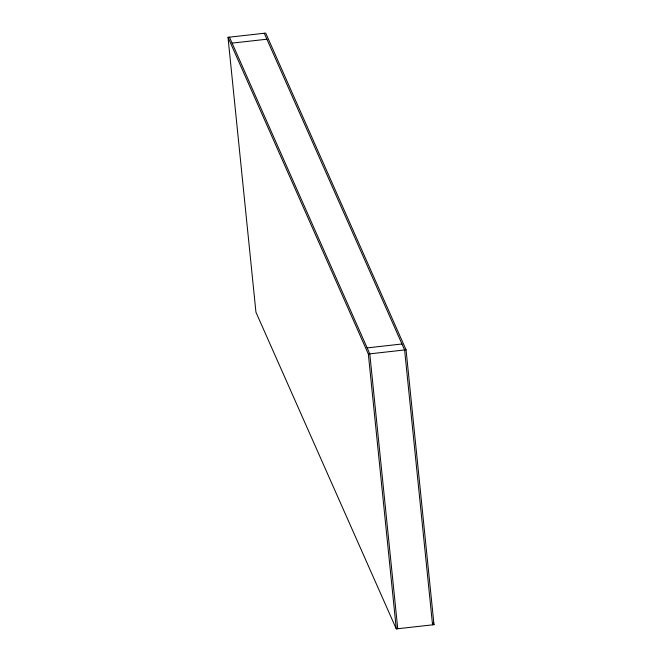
<?xml version="1.0" encoding="UTF-8"?>
<svg xmlns="http://www.w3.org/2000/svg" width="662" height="662" viewBox="0 0 662 662"><rect width="100%" height="100%" fill="white"/><g stroke="black" fill="none" stroke-linecap="round" stroke-linejoin="round"><path stroke-width="0.99" d="M228.001 37.32L265.719 33.1L406.054 349.793L433.999 624.68L396.281 628.9L255.946 312.207L228.001 37.32L368.337 354.013L396.281 628.9M232.089 43.121L266.902 39.215M367.145 347.898L401.966 343.992M368.337 354.013L406.054 349.793M264.262 33.266L404.606 349.95L432.551 624.837M229.449 37.163L369.785 353.847L397.738 628.735M433.163 622.785L433.999 624.68"/></g></svg>
